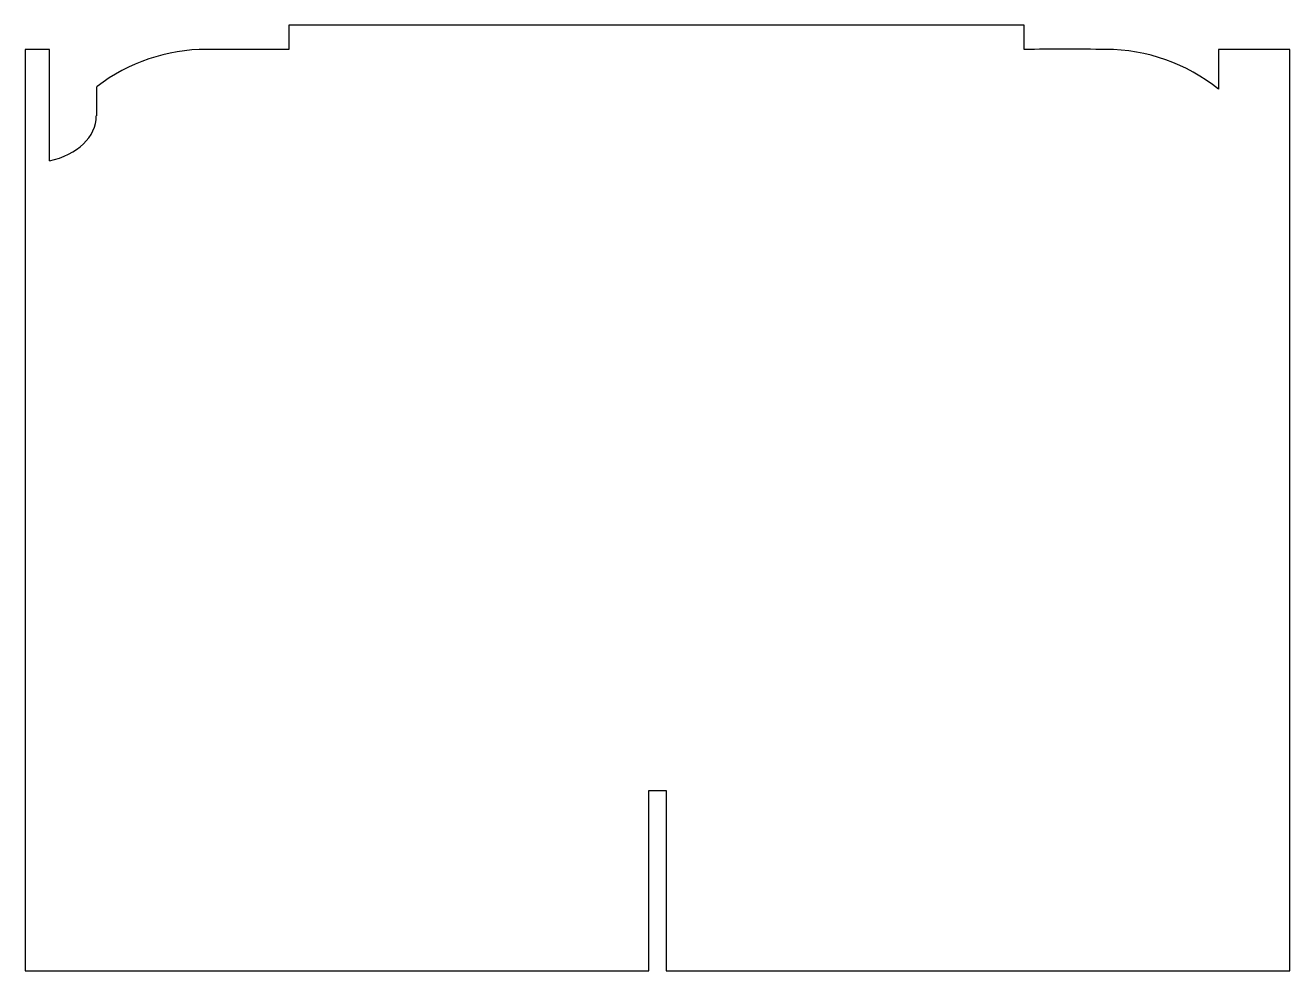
# Model space of a CAD drawing. Header units: millimetres. Extents: x -105 to 105, y 87 to 244.
import ezdxf

# ---------------------------------------------------------------- set-up
doc = ezdxf.new("R2010")
doc.units = ezdxf.units.MM
doc.layers.get('0').update_dxf_attribs({"linetype": 'CONTINUOUS'})

msp = doc.modelspace()

# ---------------------------------------------------------------- linework, layer by layer
for p, q in [((61.05, 244.26), (-60.98, 244.26)), ((-60.98, 244.26), (-60.98, 240.26)), ((61.05, 240.26), (61.05, 244.26)), ((-100.74, 240.27), (-104.74, 240.27)), ((-104.74, 240.27), (-104.74, 87.39)), ((-100.74, 221.77), (-100.74, 240.27)), ((-61.13, 240.26), (-74.62, 240.26)), ((-60.98, 240.26), (-61.13, 240.26)), ((105.12, 240.27), (93.32, 240.27)), ((93.32, 240.27), (93.32, 233.65)), ((105.12, 87.39), (105.12, 240.27)), ((-92.94, 234.01), (-92.94, 229.22)), ((-1.24, 87.39), (-1.24, 117.28)), ((-1.24, 117.28), (1.62, 117.28)), ((1.62, 117.28), (1.62, 87.39)), ((-104.74, 87.39), (-1.24, 87.39)), ((1.62, 87.39), (105.12, 87.39))]:
    msp.add_line(p, q)
for centre, radius, start, end in [((67.83, -2085.69), 2325.97, 89.83286, 90.16714), ((-90.72, 231.35), 3.47, 127.3785, 129.8564)]:
    msp.add_arc(centre, radius, start, end)
for centre, major_axis, ratio, start_param, end_param in [((-74.62, 210.26), (0, 30.01), 0.999697, 0, 0.652232), ((74.53, 210.26), (0, 30.01), 0.999697, 5.606184, 6.280269), ((-104.26, 229.45), (11.31, -0.44), 0.706835, 5.056517, 6.310881)]:
    msp.add_ellipse(centre, major_axis=major_axis, ratio=ratio, start_param=start_param, end_param=end_param)

doc.saveas('drawing.dxf')
